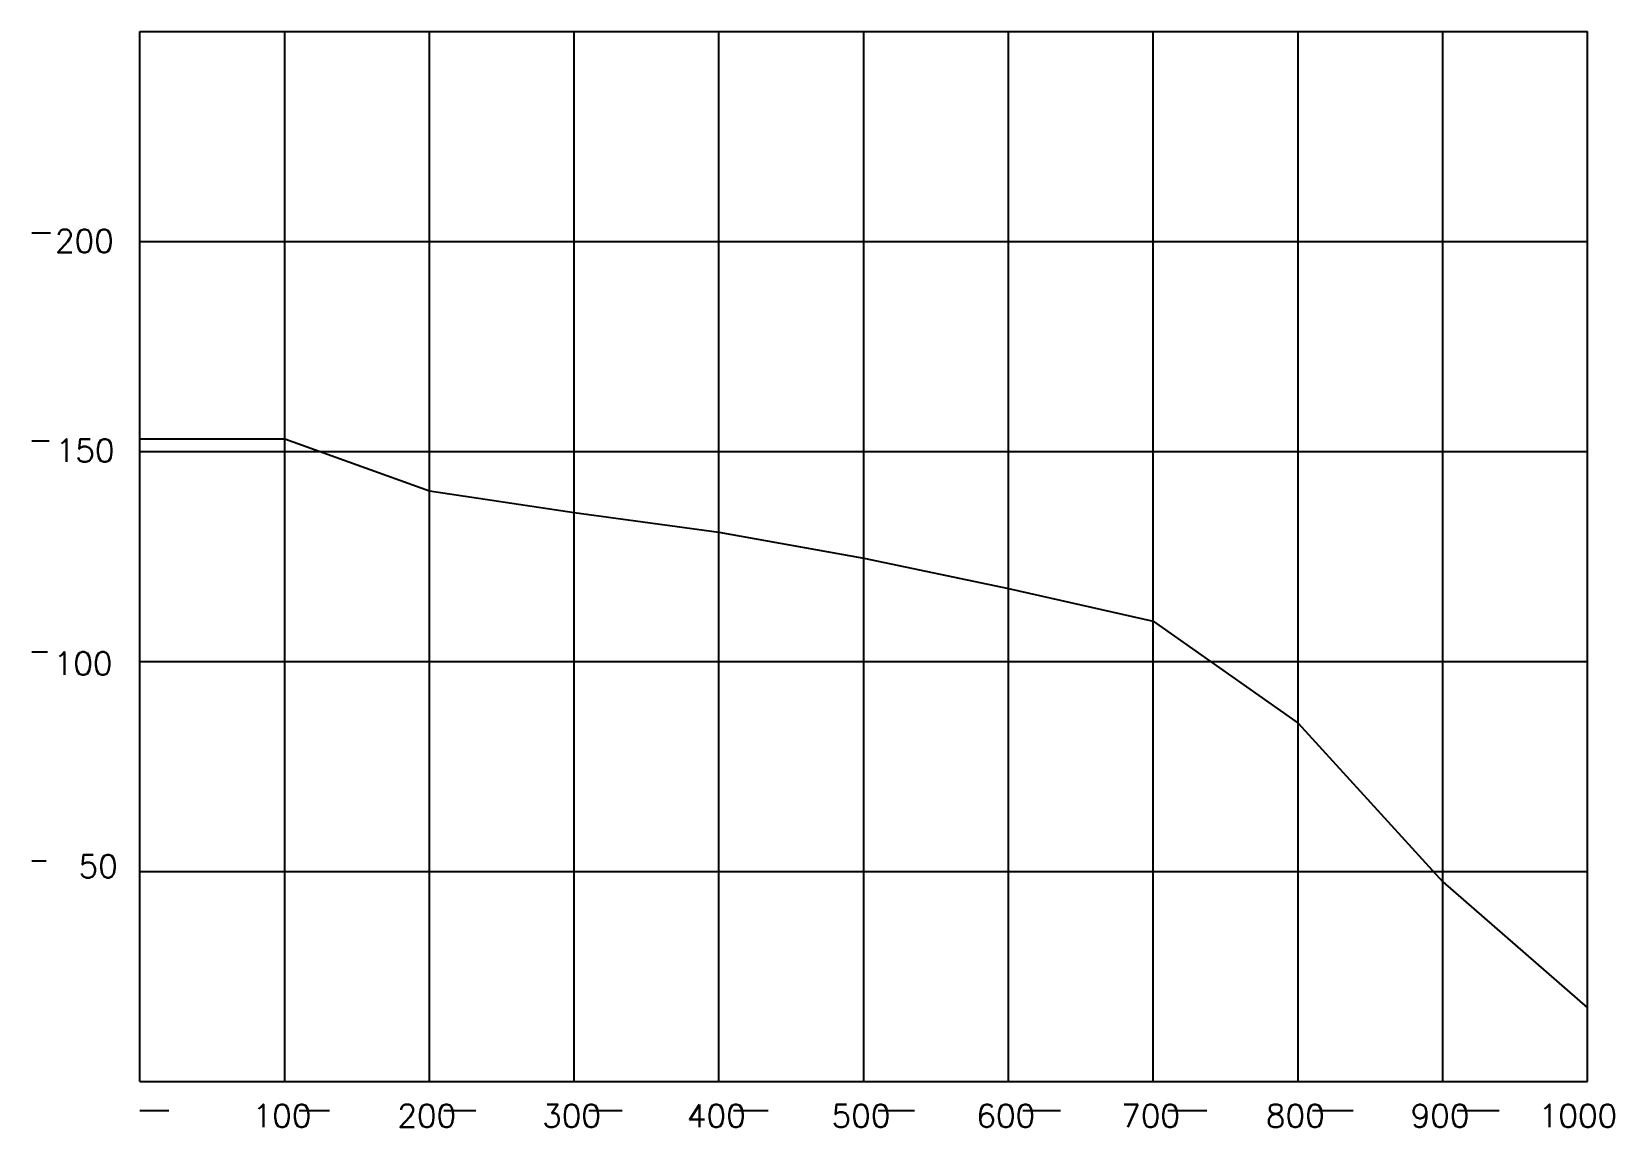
# Model space of a CAD drawing. Extents: x 325 to 1419, y 193 to 950.
import ezdxf
from ezdxf.enums import TextEntityAlignment as Align

# ---------------------------------------------------------------- set-up
doc = ezdxf.new("R2010")
doc.units = 0
doc.header["$MEASUREMENT"] = 0
doc.layers.get('0').update_dxf_attribs({"linetype": 'CONTINUOUS'})
doc.layers.add('-1', color=7, linetype='CONTINUOUS')
doc.layers.add('1', color=7, linetype='CONTINUOUS')
doc.styles.add('ROMANS', font='ROMANS', dxfattribs={"height": 0.2})

msp = doc.modelspace()

# ---------------------------------------------------------------- linework, layer by layer
at = {"layer": '-1', "color": 2, "linetype": 'Continuous'}
for p, q in [((325.2, 811.3), (338.2, 811.3)), ((325.2, 667.5), (337.2, 667.5)), ((325.2, 521.8), (336.2, 521.8)), ((325.2, 377.5), (335.2, 377.5)), ((400, 205), (420, 205)), ((510, 205), (531, 205)), ((610, 205), (632, 205)), ((710, 205), (733, 205)), ((810, 205), (834, 205)), ((910, 205), (935, 205)), ((1010, 205), (1036, 205)), ((1110, 205), (1137, 205)), ((1210, 205), (1238, 205)), ((1310, 205), (1339, 205))]:
    msp.add_line(p, q, dxfattribs=at)
at = {"color": 7, "linetype": 'Continuous'}
for p, q in [((400, 950.2), (1400, 950.2)), ((400, 225), (400, 950.2)), ((1400, 225), (1400, 950.2)), ((400, 669), (500, 669)), ((500, 669), (600, 633)), ((600, 633), (700, 618)), ((700, 618), (800, 604.5)), ((800, 604.5), (900, 586.5)), ((900, 586.5), (1000, 565.5)), ((1000, 565.5), (1100, 543)), ((1100, 543), (1200, 472.5)), ((1200, 472.5), (1300, 363)), ((1300, 363), (1400, 276)), ((400, 225), (1400, 225))]:
    msp.add_line(p, q, dxfattribs=at)
at = {"layer": '1', "color": 4, "linetype": 'Continuous'}
for p, q in [((500, 225), (500, 950.2)), ((600, 225), (600, 950.2)), ((700, 225), (700, 950.2)), ((800, 225), (800, 950.2)), ((900, 225), (900, 950.2)), ((1000, 225), (1000, 950.2)), ((1100, 225), (1100, 950.2)), ((1200, 225), (1200, 950.2)), ((1300, 225), (1300, 950.2)), ((400, 805.2), (1400, 805.2)), ((400, 660.1), (1400, 660.1)), ((400, 515.1), (1400, 515.1)), ((400, 370), (1400, 370))]:
    msp.add_line(p, q, dxfattribs=at)

# ---------------------------------------------------------------- texts
at = {"layer": '-1', "color": 7, "linetype": 'Continuous', "style": 'ROMANS'}
for s, p in [('200', (341.3, 813.5)), ('150', (341.8, 668.8)), ('100', (340.4, 521.7)), ('50', (357.6, 381.6)), ('100', (477.8, 209.2)), ('200', (577.8, 209.2)), ('300', (677.8, 209.2)), ('400', (777.8, 209.2)), ('500', (877.8, 209.2)), ('600', (977.8, 209.2)), ('700', (1077.8, 209.2)), ('800', (1177.8, 209.2)), ('900', (1277.8, 209.2)), ('1000', (1366.3, 209.2))]:
    msp.add_text(s, height=15.82, dxfattribs=at).set_placement(p, align=Align.TOP_LEFT)

doc.saveas('drawing.dxf')
